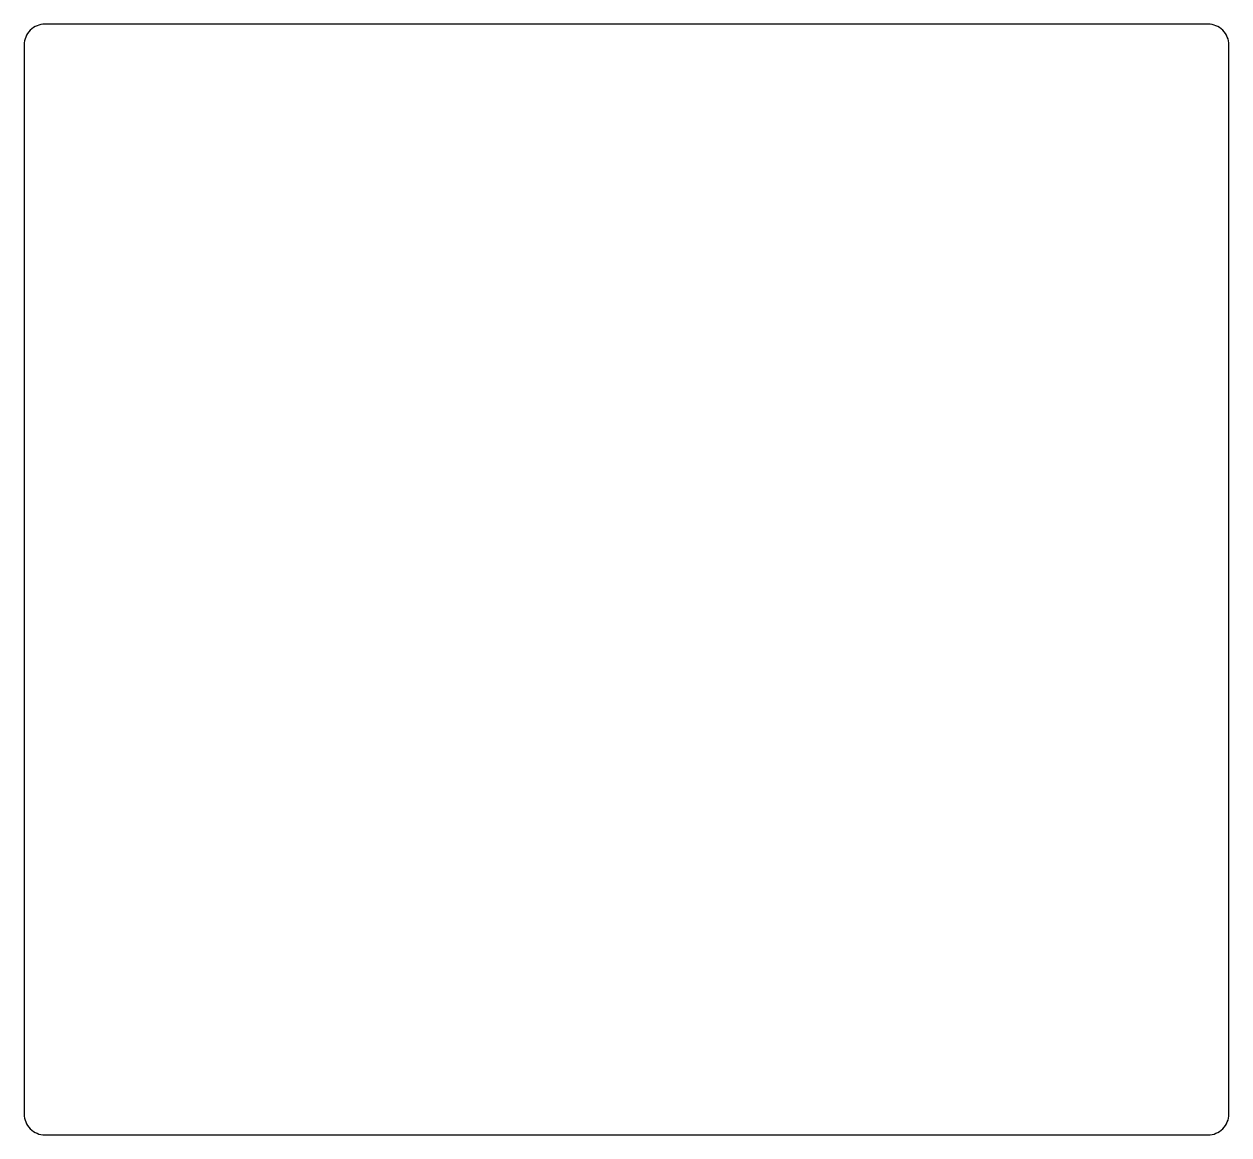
# Model space of a CAD drawing. Header units: millimetres. Extents: x -236 to -5, y 28 to 240.
import ezdxf

# ---------------------------------------------------------------- set-up
doc = ezdxf.new("R2010")
doc.units = ezdxf.units.MM
doc.layers.get('0').update_dxf_attribs({"linetype": 'CONTINUOUS'})

msp = doc.modelspace()

# ---------------------------------------------------------------- linework, layer by layer
msp.add_lwpolyline([(-235.64, 236), (-235.64, 31.68, 0.414214), (-231.64, 27.68), (-9.35, 27.68, 0.414214), (-5.35, 31.68), (-5.35, 236, 0.414214), (-9.35, 240), (-231.64, 240, 0.414214)], format="xyb", close=True)

doc.saveas('drawing.dxf')
